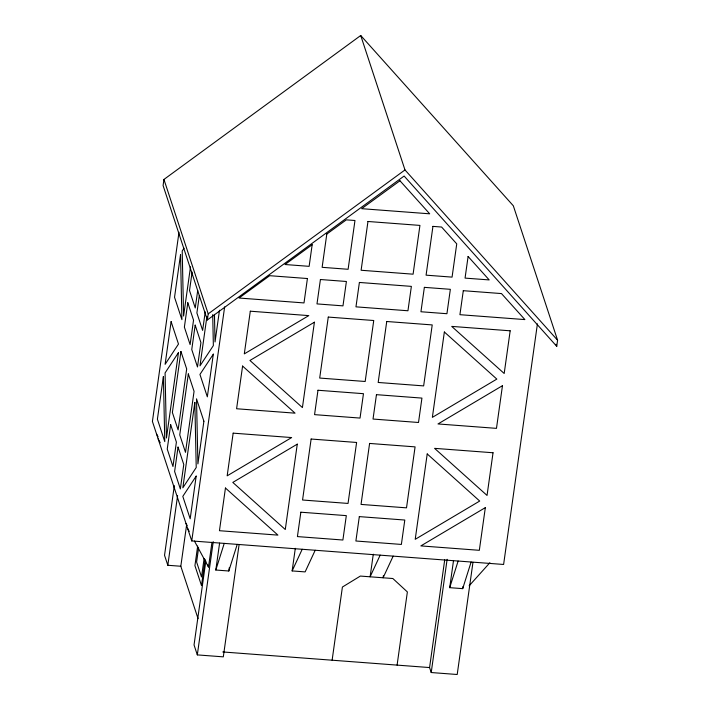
<?xml version="1.0" encoding="UTF-8"?>
<svg xmlns="http://www.w3.org/2000/svg" width="710" height="710" viewBox="0 0 710 710"><rect width="100%" height="100%" fill="white"/><g stroke="black" fill="none" stroke-linecap="round" stroke-linejoin="round"><path stroke-width="1.06" d="M163.948 179.435L163.087 185.532L207.355 319.97L404.123 176.036L556.738 346.329L557.59 340.232L513.33 205.793L360.724 35.5L163.948 179.435L208.207 313.873L207.355 319.97M179 232.232L152.41 421.438L191.753 540.94L503.612 564.468L537.426 323.849M190.511 266.809L183.588 316.056L182.213 250.967L184.041 248.198M192.117 272.036L189.517 290.55L195.25 307.971L197.699 290.55M199.341 295.529L196.892 312.95L202.634 330.381L205.234 311.867M174.332 485.622L164.534 555.309L167.817 565.266L180.81 566.252L198.063 618.659M167.817 565.266L177.606 495.58M206.903 316.598L199.989 365.845L213.364 345.575L212.707 314.681M180.81 566.252L186.623 524.876M219.496 310.226L215.041 341.963L214.455 314.379M191.753 540.94L224.644 306.889M197.682 546.034L194.93 565.639L201.489 585.555L205.154 559.418M198.587 547.934L196.608 562.027L201.525 576.964L204.116 558.539M205.829 561.095L194.043 644.937L197.318 654.895L223.313 656.856L239.075 544.703M194.425 541.02L208.5 567.041L211.979 542.289M197.318 654.895L213.24 541.659M237.229 544.375L228.806 571L215.813 570.023L219.594 543.123M228.806 571L229.268 567.769M315.196 550.259L305.131 571.905L292.138 570.92L295.316 548.324M332.12 660.211L342.406 587.037L360.361 576.067L392.843 578.517L407.371 591.936L397.094 665.11M373.283 554.208L370.105 576.804L380.161 555.158M383.4 575.632L383.098 577.78L393.162 556.134M472.966 562.347L457.204 674.5L431.218 672.539L429.577 667.56L444.726 559.764M431.218 672.539L447.131 559.303M471.12 562.018L462.698 588.643L449.705 587.667L453.486 560.767M462.698 588.643L463.009 586.495M215.813 570.023L224.236 543.39M449.705 587.667L458.127 561.042M292.138 570.92L302.203 549.274M469.124 585.821L489.873 562.737M208.207 313.873L404.984 169.938L360.724 35.5M222.771 651.957L429.577 667.56M404.984 169.938L557.59 340.232M156.502 433.89L158.073 436.783M158.144 438.869L160.229 442.72M186.011 523.519L187.058 525.444M187.653 528.497L189.215 531.382M556.045 344.235L556.738 346.329M207.844 565.045L208.5 567.041M163.398 376.522L157.398 419.202L164.773 441.611L163.398 376.522M171.11 321.648L165.11 364.328L178.485 344.057L171.11 321.648M180.535 254.57L174.536 297.259L181.92 319.66L180.535 254.57M178.45 352.639L166.451 438.008L165.075 372.919L178.45 352.639M170.666 424.695L167.232 449.084L172.974 466.505L176.399 442.117L170.666 424.695M180.944 351.521L172.379 412.492L178.112 429.923L186.686 368.952L180.944 351.521M187.804 302.744L184.378 327.132L190.111 344.563L193.537 320.166L187.804 302.744M178.041 447.096L174.616 471.484L180.349 488.915L183.775 464.526L178.041 447.096M188.327 373.93L179.754 434.902L185.496 452.332L194.061 391.352L188.327 373.93M195.179 325.144L191.753 349.542L197.487 366.964L200.921 342.575L195.179 325.144M194.842 402.428L182.843 487.797L196.226 467.517L194.842 402.428M196.182 476.108L190.182 518.788L182.807 496.379L196.182 476.108M203.894 421.234L197.904 463.914L196.519 398.825L203.894 421.234M213.328 354.157L207.329 396.837L199.945 374.436L213.328 354.157M225.452 488.027L219.452 530.707L277.93 535.118L225.452 488.027M233.164 433.153L227.165 475.833L291.641 437.564L233.164 433.153M242.589 366.076L236.59 408.756L295.067 413.167L242.589 366.076M250.302 311.202L244.302 353.882L308.779 315.613L250.302 311.202M307.421 278.533L303.995 302.93L239.021 298.022L269.676 275.693L307.421 278.533M312.169 244.719L309.134 266.339L285.003 264.519L312.169 244.719M297.277 444.149L285.278 529.509L232.809 482.418L297.277 444.149M314.415 322.198L302.416 407.567L249.947 360.467L314.415 322.198M320.414 279.518L316.988 303.907L342.974 305.868L346.4 281.48L320.414 279.518M326.804 234.06L322.127 267.324L348.113 269.285L354.973 220.499L346.311 219.851L326.804 234.06M300.845 512.203L297.419 536.591L342.894 540.017L346.32 515.629L300.845 512.203M311.131 439.029L302.558 500.009L348.042 503.434L356.606 442.463L311.131 439.029M317.982 390.252L314.557 414.64L360.032 418.075L363.467 393.686L317.982 390.252M328.268 317.077L319.695 378.057L365.18 381.483L373.744 320.512L328.268 317.077M359.393 282.456L355.967 306.844L407.948 310.767L411.374 286.378L359.393 282.456M367.966 221.484L361.115 270.261L413.087 274.184L419.938 225.407L367.966 221.484M359.322 516.614L355.887 541.002L401.372 544.437L404.798 520.039L359.322 516.614M369.599 443.439L361.035 504.419L406.51 507.845L415.084 446.874L369.599 443.439M376.46 394.662L373.025 419.051L418.51 422.486L421.935 398.097L376.46 394.662M386.737 321.497L378.173 382.468L423.648 385.903L432.221 324.923L386.737 321.497M424.367 287.355L420.941 311.752L446.927 313.714L450.353 289.316L424.367 287.355M432.94 226.383L426.08 275.161L452.066 277.122L456.743 243.867L441.602 227.04L432.94 226.383M427.216 453.947L415.217 539.316L479.694 501.047L427.216 453.947M444.353 332.005L432.363 417.365L496.831 379.096L444.353 332.005M463.293 290.692L459.92 314.69L524.894 319.589L501.482 293.576L463.293 290.692M468.103 256.488L465.059 278.107L489.199 279.926L468.103 256.488M485.329 507.632L479.33 550.312L420.861 545.901L485.329 507.632M493.042 452.758L487.042 495.438L434.573 448.347L493.042 452.758M502.467 385.681L496.476 428.361L437.999 423.95L502.467 385.681M510.179 330.807L504.189 373.487L451.711 326.396L510.179 330.807M399.952 180.757L361.639 208.678L429.701 213.816L399.952 180.757"/></g></svg>
